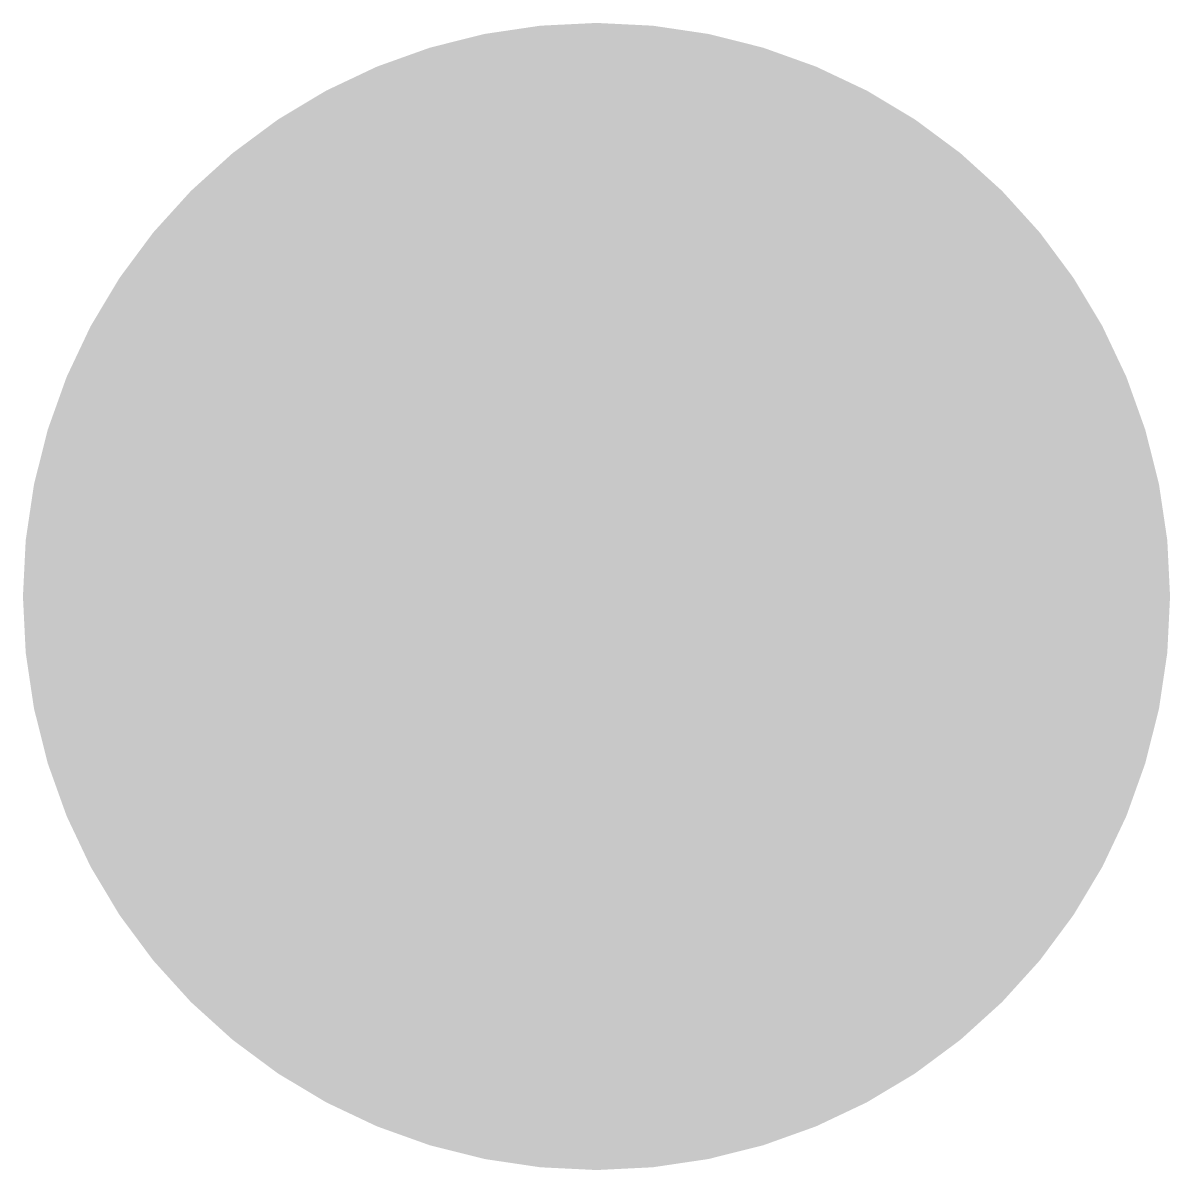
# Model space of a CAD drawing. Header units: metres. Extents: x -22578.982 to -22578.482, y 34022.856 to 34023.356.
import ezdxf

# ---------------------------------------------------------------- set-up
doc = ezdxf.new("R2010")
doc.units = ezdxf.units.M
doc.layers.add('GN_stavbe', color=7, linetype='Continuous')

# ---------------------------------------------------------------- blocks, each defined once
blk = doc.blocks.new('313090')
at = {"const_width": 0.5}
blk.add_lwpolyline([(-0.25, 0, 1), (0.25, 0, 1)], format="xyb", close=True, dxfattribs=at)

msp = doc.modelspace()

# ---------------------------------------------------------------- block references
at = {"layer": 'GN_stavbe', "xscale": 0.5, "yscale": 0.5, "zscale": 0.5}
msp.add_blockref('313090', (-22578.73183, 34023.10648), dxfattribs=at)

doc.saveas('drawing.dxf')
